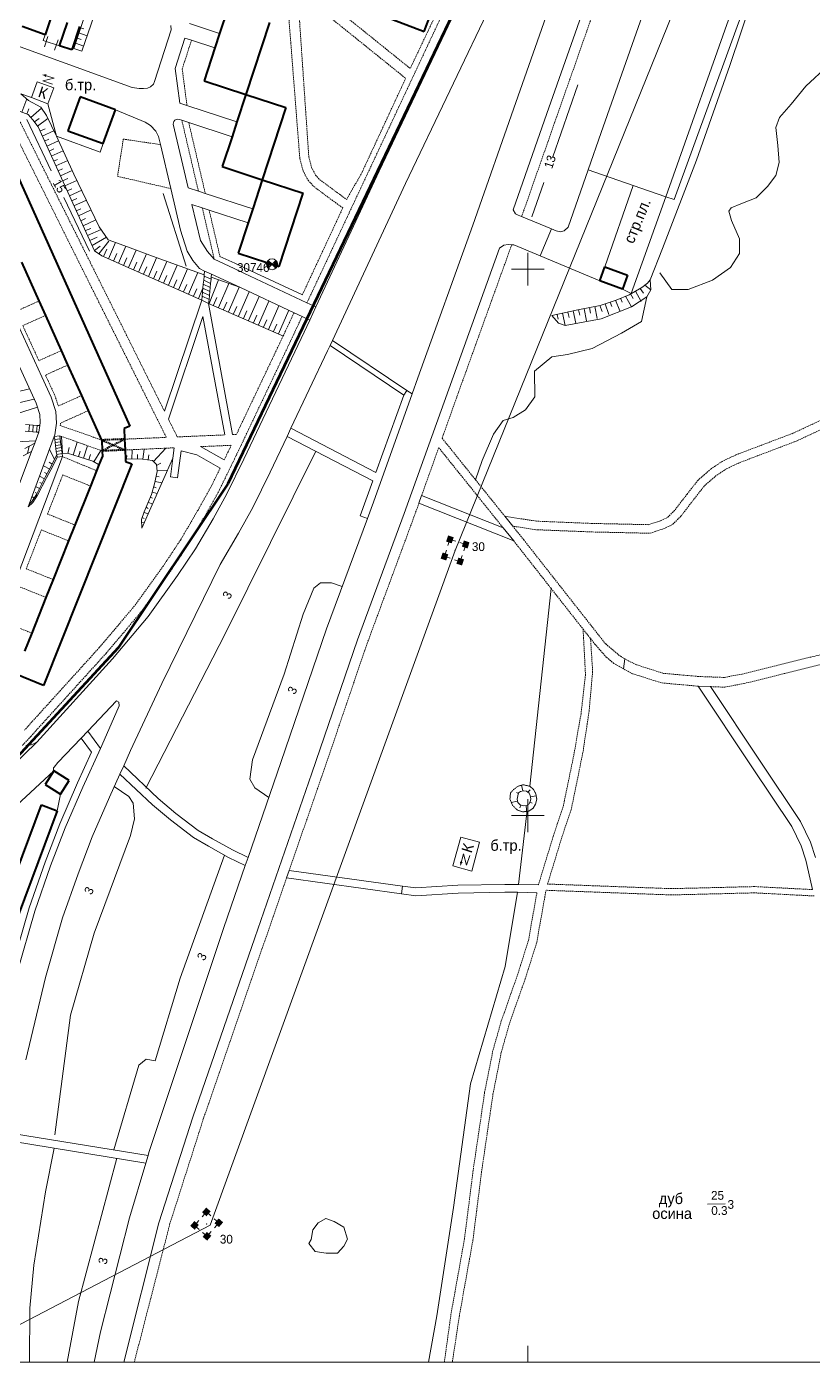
# Model space of a CAD drawing. Extents: x 1000 to 4000, y -5000 to -1000.
# Drawn here: x 2616.6 to 2904.4, y -4000 to -3511.3 of the extents above; entities that cross this region are included whole.
import ezdxf
from ezdxf.enums import TextEntityAlignment as Align

# ---------------------------------------------------------------- set-up
doc = ezdxf.new("R2010")
doc.units = 0
doc.header["$MEASUREMENT"] = 0
doc.linetypes.add('DASHED', pattern=[0.75, 0.5, -0.25])
doc.linetypes.add('HIDDEN', pattern=[0.375, 0.25, -0.125])
for name, color, linetype in [('1', 7, 'CONTINUOUS'), ('11', 7, 'CONTINUOUS'), ('14', 7, 'CONTINUOUS'), ('16', 7, 'CONTINUOUS'), ('17', 7, 'CONTINUOUS'), ('18', 7, 'CONTINUOUS'), ('19', 7, 'CONTINUOUS'), ('2', 7, 'CONTINUOUS'), ('24', 7, 'CONTINUOUS'), ('25', 7, 'CONTINUOUS'), ('37', 7, 'CONTINUOUS'), ('40', 7, 'CONTINUOUS'), ('42', 7, 'CONTINUOUS'), ('6', 7, 'CONTINUOUS'), ('границы команд_1', 10, 'CONTINUOUS')]:
    doc.layers.add(name, color=color, linetype=linetype)
doc.styles.get("Standard").update_dxf_attribs({"font": 'txt', "height": 0.2})

msp = doc.modelspace()

# ---------------------------------------------------------------- linework, layer by layer
at = {"layer": '1', "color": 253, "linetype": 'Continuous', "lineweight": 0}
for p, q in [((2800, -3606.06), (2800, -3594.02)), ((2805.96, -3600), (2794.04, -3600)), ((2800, -3806.06), (2800, -3794.02)), ((2805.96, -3800), (2794.04, -3800)), ((2800, -4000), (2800, -3994.02)), ((2000, -4000), (3000, -4000))]:
    msp.add_line(p, q, dxfattribs=at)
at = {"layer": '11', "color": 253, "linetype": 'Continuous', "lineweight": 0}
for p, q in [((2886.14, -3485.13), (2853.47, -3574.59)), ((2846.14, -3495.15), (2826.84, -3550.05)), ((2622.56, -3516.43), (2623.3, -3514.27)), ((2623.69, -3516.79), (2622.56, -3516.43)), ((2624.35, -3514.9), (2623.04, -3518.68)), ((2628.11, -3516.1), (2626.79, -3519.88)), ((2628.61, -3518.36), (2627.45, -3517.99)), ((2826.84, -3550.05), (2822.05, -3563.7)), ((2822.05, -3563.7), (2814.68, -3584.72)), ((2838.52, -3569.41), (2822.05, -3563.7)), ((2850.42, -3573.53), (2838.52, -3569.41)), ((2853.47, -3574.59), (2850.42, -3573.53)), ((2804.5, -3595.22), (2808.58, -3585.33)), ((2808.58, -3585.33), (2810.37, -3586.07)), ((2810.37, -3586.07), (2811.91, -3586.37)), ((2811.91, -3586.37), (2813.26, -3586.01)), ((2813.26, -3586.01), (2814.68, -3584.72)), ((2586.65, -3820.5), (2626.55, -3783.57)), ((2628.93, -3792.1), (2627.72, -3798.18))]:
    msp.add_line(p, q, dxfattribs=at)
at = {"layer": '14', "color": 253, "linetype": 'Continuous', "lineweight": 0}
msp.add_line((2838.52, -3569.41), (2828.19, -3599.19), dxfattribs=at)
at = {"layer": '16', "color": 253, "linetype": 'Continuous', "lineweight": 0}
for p, q in [((2620.43, -3531.48), (2618.29, -3537.28)), ((2626.49, -3533.72), (2620.43, -3531.48)), ((2618.29, -3537.28), (2624.35, -3539.51)), ((2624.35, -3539.51), (2626.49, -3533.72)), ((2775.41, -3807.86), (2772.53, -3818.41)), ((2782.29, -3809.73), (2775.41, -3807.86)), ((2779.42, -3820.28), (2782.29, -3809.73)), ((2772.53, -3818.41), (2779.42, -3820.28))]:
    msp.add_line(p, q, dxfattribs=at)
for points in [[(2625.96, -3532.42), (2622.47, -3531.12), (2626.61, -3530.15), (2622.52, -3528.89)], [(2778.7, -3814.55), (2777.52, -3818.08), (2776.41, -3813.98), (2775.29, -3818.11)]]:
    msp.add_lwpolyline(points, dxfattribs=at)
for points in [[(2622.52, -3528.89), (2623.53, -3529.76), (2623.88, -3528.73)], [(2775.29, -3818.11), (2776.13, -3817.07), (2775.09, -3816.76)]]:
    msp.add_solid(points, dxfattribs=at)
at = {"layer": '18', "color": 253, "linetype": 'Continuous', "lineweight": 0}
for p, q in [((2877.21, -3446.58), (2773.33, -3702.98)), ((2770.72, -3701.2), (2771.45, -3698.92)), ((2773.55, -3699.6), (2771.45, -3698.92)), ((2773.33, -3702.98), (2683.68, -3949.82)), ((2769.44, -3705.18), (2770.17, -3702.9)), ((2777.22, -3700.78), (2775.13, -3700.11)), ((2776.49, -3703.05), (2777.22, -3700.78)), ((2771.54, -3705.85), (2769.44, -3705.18)), ((2775.21, -3707.03), (2773.11, -3706.36)), ((2775.21, -3707.03), (2775.94, -3704.76)), ((2677.98, -3949.92), (2679.56, -3948.12)), ((2680.74, -3946.77), (2682.31, -3944.97)), ((2683.97, -3946.42), (2682.31, -3944.97)), ((2686.88, -3948.96), (2685.21, -3947.51)), ((2683.68, -3949.82), (2587.57, -4000)), ((2679.65, -3951.37), (2677.98, -3949.92)), ((2682.55, -3953.91), (2680.89, -3952.46)), ((2682.55, -3953.91), (2684.13, -3952.11)), ((2685.31, -3950.76), (2686.88, -3948.96))]:
    msp.add_line(p, q, dxfattribs=at)
for p in [(2773.33, -3702.98), (2682.43, -3949.44)]:
    msp.add_point(p, dxfattribs=at)
for points in [[(2770.06, -3699.71), (2770.78, -3697.47), (2772.12, -3700.37), (2772.84, -3698.14)], [(2768.04, -3705.96), (2768.77, -3703.73), (2770.11, -3706.62), (2770.83, -3704.39)], [(2775.83, -3701.56), (2776.56, -3699.33), (2777.9, -3702.23), (2778.62, -3700)], [(2773.82, -3707.82), (2774.54, -3705.58), (2775.88, -3708.48), (2776.6, -3706.25)], [(2680.72, -3945.14), (2682.26, -3943.38), (2682.35, -3946.57), (2683.9, -3944.8)], [(2676.4, -3950.09), (2677.94, -3948.32), (2678.03, -3951.51), (2679.57, -3949.75)], [(2685.29, -3949.13), (2686.83, -3947.37), (2686.92, -3950.56), (2688.46, -3948.79)], [(2680.96, -3954.08), (2682.51, -3952.31), (2682.6, -3955.5), (2684.14, -3953.74)]]:
    msp.add_solid(points, dxfattribs=at)
at = {"layer": '2', "color": 253, "linetype": 'Continuous', "lineweight": 0}
msp.add_circle((2706.35, -3598.26), 2, dxfattribs=at)
msp.add_3dface([(2704.94, -3596.84), (2706.35, -3598.26), (2704.94, -3596.84)], dxfattribs=at)
at = {"layer": '24', "color": 253, "linetype": 'DASHED', "lineweight": 0}
for p, q in [((2784.66, -3472.69), (2719.12, -3612.38)), ((2829.83, -3489.32), (2810.51, -3544.32)), ((2711.86, -3499.86), (2716.51, -3559.54)), ((2721.41, -3502.98), (2755.25, -3530.23)), ((2716.17, -3505.63), (2719.8, -3558.99)), ((2730.64, -3505.47), (2756.92, -3526.63)), ((2765.9, -3507.73), (2756.92, -3526.63)), ((2676.86, -3516.27), (2673.48, -3526.84)), ((2673.48, -3526.84), (2675.22, -3540.22)), ((2755.25, -3530.23), (2739.28, -3564.61)), ((2605.06, -3536.12), (2667.66, -3661.6)), ((2611.84, -3541.51), (2666.94, -3651.95)), ((2673.34, -3545.57), (2679.4, -3571.51)), ((2675.85, -3546.4), (2681.91, -3572.34)), ((2810.51, -3544.32), (2797.7, -3580.82)), ((2651.91, -3552.47), (2649.82, -3566.07)), ((2651.91, -3552.47), (2665.54, -3554.49)), ((2716.51, -3559.54), (2717.7, -3564.07)), ((2719.8, -3558.99), (2720.82, -3562.85)), ((2649.82, -3566.07), (2669.3, -3570.58)), ((2717.7, -3564.07), (2719.53, -3567.53)), ((2720.82, -3562.85), (2722.28, -3565.6)), ((2722.28, -3565.6), (2723.83, -3567.32)), ((2739.28, -3564.61), (2733.67, -3574.59)), ((2719.53, -3567.53), (2721.59, -3569.8)), ((2721.59, -3569.8), (2732.23, -3577.67)), ((2723.83, -3567.32), (2733.67, -3574.59)), ((2680.82, -3577.61), (2685.21, -3596.4)), ((2683.34, -3578.44), (2687.3, -3595.39)), ((2732.23, -3577.67), (2717.44, -3609.44)), ((2794.07, -3591.11), (2774.56, -3645.18)), ((2621.15, -3611.67), (2612.72, -3615.46)), ((2714.39, -3615.99), (2711.26, -3622.71)), ((2623.52, -3616.95), (2615.13, -3620.72)), ((2615.13, -3620.72), (2621.02, -3633.54)), ((2717.33, -3617.37), (2714.2, -3624.09)), ((2714.2, -3624.09), (2693.22, -3668.27)), ((2710.43, -3624.47), (2693.31, -3660.51)), ((2711.26, -3622.71), (2710.43, -3624.47)), ((2629.3, -3629.82), (2621.02, -3633.54)), ((2631.66, -3635.09), (2623.43, -3638.79)), ((2623.43, -3638.79), (2626.91, -3646.36)), ((2774.56, -3645.18), (2768.59, -3661.9)), ((2626.91, -3646.36), (2628.14, -3650.11)), ((2636.68, -3646.27), (2628.14, -3650.11)), ((2639.16, -3651.79), (2628.94, -3656.38)), ((2668.42, -3654.92), (2671.67, -3661.43)), ((2909.17, -3654.41), (2896.99, -3660.08)), ((2628.94, -3656.38), (2628.82, -3657.25)), ((2644.01, -3662.58), (2628.82, -3657.25)), ((2910.71, -3657.14), (2898.2, -3662.96)), ((2644.23, -3666.57), (2628.68, -3661.01)), ((2652.41, -3662.25), (2667.66, -3661.6)), ((2671.67, -3661.43), (2689.08, -3660.69)), ((2680.17, -3664.99), (2691.42, -3664.49)), ((2691.42, -3664.49), (2690.29, -3666.86)), ((2691.83, -3660.57), (2693.31, -3660.51)), ((2768.59, -3661.9), (2780.82, -3677.12)), ((2896.99, -3660.08), (2876.11, -3668)), ((2898.2, -3662.96), (2877.33, -3670.88)), ((2642.26, -3673.84), (2629.66, -3668.63)), ((2652.58, -3666.22), (2670.55, -3665.41)), ((2693.22, -3668.27), (2687.07, -3680.84)), ((2690.29, -3666.86), (2688.83, -3669.85)), ((2767.35, -3665.35), (2761.09, -3682.87)), ((2767.35, -3665.35), (2790.91, -3694.67)), ((2876.11, -3668), (2871.09, -3670.39)), ((2687.38, -3672.82), (2684.19, -3679.34)), ((2867.02, -3673.08), (2862.25, -3677.24)), ((2871.09, -3670.39), (2867.02, -3673.08)), ((2872.63, -3673.11), (2868.92, -3675.57)), ((2877.33, -3670.88), (2872.63, -3673.11)), ((2629.77, -3675.33), (2624.19, -3689.64)), ((2640.03, -3679.43), (2629.77, -3675.33)), ((2684.19, -3679.34), (2679.26, -3688.2)), ((2780.82, -3677.12), (2791.55, -3690.47)), ((2862.25, -3677.24), (2858.26, -3682.34)), ((2864.52, -3679.4), (2860.72, -3684.25)), ((2868.92, -3675.57), (2864.52, -3679.4)), ((2687.07, -3680.84), (2682.08, -3689.81)), ((2858.26, -3682.34), (2853.66, -3688.32)), ((2860.72, -3684.25), (2856.01, -3690.39)), ((2679.26, -3688.2), (2672.91, -3699.05)), ((2760.07, -3685.72), (2758.29, -3690.72)), ((2853.66, -3688.32), (2851.06, -3690.91)), ((2634.33, -3693.69), (2624.19, -3689.64)), ((2682.08, -3689.81), (2675.67, -3700.76)), ((2758.29, -3690.72), (2741.19, -3736.91)), ((2803.13, -3692.26), (2791.55, -3690.47)), ((2794.45, -3694.08), (2798.49, -3699.11)), ((2802.83, -3695.38), (2794.45, -3694.08)), ((2823.51, -3693.08), (2803.13, -3692.26)), ((2844.09, -3693.54), (2823.51, -3693.08)), ((2848.34, -3692.19), (2844.09, -3693.54)), ((2851.06, -3690.91), (2848.34, -3692.19)), ((2852.88, -3693.51), (2849.48, -3695.1)), ((2856.01, -3690.39), (2852.88, -3693.51)), ((2621.92, -3695.46), (2616.39, -3709.67)), ((2632.01, -3699.49), (2621.92, -3695.46)), ((2672.91, -3699.05), (2666.59, -3708.58)), ((2798.49, -3699.11), (2828.4, -3737.15)), ((2823.41, -3696.2), (2802.83, -3695.38)), ((2844.54, -3696.67), (2823.41, -3696.2)), ((2849.48, -3695.1), (2844.54, -3696.67)), ((2675.67, -3700.76), (2669.27, -3710.43)), ((2794.79, -3699.45), (2808.49, -3716.89)), ((2666.59, -3708.58), (2656.03, -3723.23)), ((2626.36, -3713.65), (2616.39, -3709.67)), ((2669.27, -3710.43), (2658.59, -3725.23)), ((2623.74, -3720.19), (2613.83, -3716.23)), ((2808.49, -3716.89), (2820.18, -3731.75)), ((2656.03, -3723.23), (2643.14, -3738.5)), ((2658.59, -3725.23), (2645.59, -3740.64)), ((2618.53, -3733.25), (2608.72, -3729.33)), ((2820.18, -3731.75), (2822.9, -3735.21)), ((2820.18, -3731.75), (2821.06, -3748.38)), ((2741.19, -3736.91), (2724.55, -3785.64)), ((2822.9, -3735.21), (2824.48, -3737.21)), ((2822.9, -3735.21), (2823.68, -3747.2)), ((2824.48, -3737.21), (2828.65, -3741.97)), ((2833.43, -3741.36), (2828.4, -3737.15)), ((2643.14, -3738.5), (2615.73, -3768.72)), ((2645.59, -3740.64), (2618.07, -3770.98)), ((2831.43, -3744.29), (2828.65, -3741.97)), ((2835.43, -3742.68), (2833.43, -3741.36)), ((2839.67, -3744.78), (2835.43, -3742.68)), ((2914.57, -3739.26), (2878.3, -3748.2)), ((2915.3, -3742.72), (2879.05, -3751.66)), ((2823.68, -3747.2), (2822.39, -3761.77)), ((2834.99, -3746.25), (2831.43, -3744.29)), ((2838.27, -3748.05), (2834.99, -3746.25)), ((2849.6, -3747.94), (2839.67, -3744.78)), ((2862.39, -3749.08), (2849.6, -3747.94)), ((2821.06, -3748.38), (2819.43, -3762.71)), ((2848.9, -3751.43), (2838.27, -3748.05)), ((2862.34, -3752.63), (2848.9, -3751.43)), ((2871.8, -3749.43), (2862.39, -3749.08)), ((2872.06, -3752.99), (2866.87, -3752.79)), ((2878.3, -3748.2), (2871.8, -3749.43)), ((2879.05, -3751.66), (2872.06, -3752.99)), ((2822.39, -3761.77), (2820.11, -3776.93)), ((2819.43, -3762.71), (2816.7, -3778.23)), ((2618.07, -3770.98), (2614.95, -3774.33)), ((2820.11, -3776.93), (2815.84, -3797.74)), ((2816.7, -3778.23), (2812.91, -3796.65)), ((2724.55, -3785.64), (2712.63, -3820.05)), ((2812.91, -3796.65), (2809.63, -3806.37)), ((2815.84, -3797.74), (2812.6, -3807.32)), ((2809.63, -3806.37), (2803.81, -3825.37)), ((2812.6, -3807.32), (2807.18, -3825.02)), ((2711.68, -3822.78), (2703.65, -3845.95)), ((2852.54, -3826.71), (2807.18, -3825.02)), ((2882.9, -3825.95), (2852.54, -3826.71)), ((2904.15, -3827.05), (2882.9, -3825.95)), ((2803.28, -3828.19), (2800.17, -3845.71)), ((2806.61, -3827.3), (2803.21, -3846.46)), ((2852.52, -3829.01), (2806.61, -3827.3)), ((2882.87, -3828.25), (2852.52, -3829.01)), ((2904.71, -3829.38), (2882.87, -3828.25)), ((2800.17, -3845.71), (2796.02, -3858.76)), ((2703.65, -3845.95), (2681.43, -3910.27)), ((2803.21, -3846.46), (2798.98, -3859.75)), ((2796.02, -3858.76), (2790.26, -3875.1)), ((2798.98, -3859.75), (2793.24, -3876.05)), ((2790.26, -3875.1), (2787.18, -3885.98)), ((2793.24, -3876.05), (2790.21, -3886.71)), ((2787.18, -3885.98), (2784.13, -3901.34)), ((2790.21, -3886.71), (2787.21, -3901.87)), ((2784.13, -3901.34), (2779.94, -3929.83)), ((2787.21, -3901.87), (2783.03, -3930.26)), ((2681.43, -3910.27), (2668.98, -3949.24)), ((2779.94, -3929.83), (2776.77, -3954.84)), ((2783.03, -3930.26), (2779.86, -3955.32)), ((2668.98, -3949.24), (2655.94, -4000)), ((2776.77, -3954.84), (2771.84, -3982.39)), ((2779.86, -3955.32), (2774.91, -3982.94)), ((2771.84, -3982.39), (2769.4, -4000)), ((2774.91, -3982.94), (2772.32, -4000))]:
    msp.add_line(p, q, dxfattribs=at)
at = {"layer": '24', "color": 253, "linetype": 'Continuous', "lineweight": 0}
for p, q in [((2814.96, -3484), (2795.61, -3539.09)), ((2882.31, -3483.73), (2850.42, -3573.53)), ((2781.9, -3487.87), (2745.5, -3564.16)), ((2826.26, -3488.04), (2806.93, -3543.06)), ((2791.63, -3492.4), (2755.21, -3568.74)), ((2594.02, -3511.36), (2655.1, -3533.56)), ((2669.43, -3512.46), (2663.39, -3531.37)), ((2669.27, -3510.92), (2669.43, -3512.46)), ((2687.16, -3513.78), (2676.18, -3510.18)), ((2623.69, -3516.79), (2627.45, -3517.99)), ((2674.48, -3515.49), (2670.93, -3526.61)), ((2676.86, -3516.27), (2674.48, -3515.49)), ((2685.43, -3519.08), (2676.86, -3516.27)), ((2670.93, -3526.61), (2672.59, -3539.36)), ((2661.84, -3533.38), (2662.95, -3532.33)), ((2662.95, -3532.33), (2663.39, -3531.37)), ((2614.38, -3535.89), (2618.29, -3537.28)), ((2655.1, -3533.56), (2657.68, -3533.96)), ((2657.68, -3533.96), (2659.25, -3534.01)), ((2659.25, -3534.01), (2660.74, -3533.85)), ((2660.74, -3533.85), (2661.84, -3533.38)), ((2624.35, -3539.51), (2627.42, -3551.39)), ((2649.06, -3541.73), (2659.97, -3546.27)), ((2675.22, -3540.22), (2672.59, -3539.36)), ((2693.47, -3546.2), (2675.22, -3540.22)), ((2795.61, -3539.09), (2779.87, -3583.92)), ((2659.97, -3546.27), (2661.92, -3547.49)), ((2661.92, -3547.49), (2663.88, -3549.51)), ((2670.18, -3547.06), (2670.35, -3546.05)), ((2670.18, -3547.06), (2675.6, -3570.27)), ((2670.35, -3546.05), (2670.81, -3545.5)), ((2670.81, -3545.5), (2671.57, -3545.15)), ((2671.57, -3545.15), (2672.49, -3545.3)), ((2673.34, -3545.57), (2672.49, -3545.3)), ((2675.85, -3546.4), (2673.34, -3545.57)), ((2691.7, -3551.6), (2675.85, -3546.4)), ((2806.93, -3543.06), (2794.56, -3578.33)), ((2627.42, -3551.39), (2643.41, -3557.2)), ((2663.88, -3549.51), (2664.84, -3551.49)), ((2664.84, -3551.49), (2665.54, -3554.49)), ((2643.41, -3557.2), (2644.53, -3554.12)), ((2665.54, -3554.49), (2669.3, -3570.58)), ((2745.5, -3564.16), (2722.34, -3613.89)), ((2669.3, -3570.58), (2672.85, -3585.8)), ((2679.4, -3571.51), (2675.6, -3570.27)), ((2681.91, -3572.34), (2679.4, -3571.51)), ((2755.21, -3568.74), (2728.49, -3626.14)), ((2677.03, -3576.37), (2680.12, -3589.62)), ((2680.82, -3577.61), (2677.03, -3576.37)), ((2699.28, -3578.03), (2681.91, -3572.34)), ((2850.42, -3573.53), (2837.83, -3608.99)), ((2683.34, -3578.44), (2680.82, -3577.61)), ((2697.61, -3583.12), (2683.34, -3578.44)), ((2794.56, -3578.33), (2795.4, -3579.77)), ((2795.4, -3579.77), (2796.46, -3580.3)), ((2796.46, -3580.3), (2797.7, -3580.82)), ((2797.7, -3580.82), (2808.58, -3585.33)), ((2672.85, -3585.8), (2675.28, -3593.48)), ((2779.87, -3583.92), (2759.7, -3639.84)), ((2680.12, -3589.62), (2682.74, -3593.61)), ((2789.57, -3592.42), (2791.18, -3591.32)), ((2791.18, -3591.32), (2792.71, -3591)), ((2792.71, -3591), (2794.07, -3591.11)), ((2794.07, -3591.11), (2794.78, -3591.17)), ((2794.78, -3591.17), (2804.5, -3595.22)), ((2675.28, -3593.48), (2677.42, -3596.84)), ((2682.74, -3593.61), (2685.21, -3596.4)), ((2685.21, -3596.4), (2692.45, -3599.81)), ((2687.3, -3595.39), (2692.71, -3597.91)), ((2789.57, -3592.42), (2770.99, -3643.9)), ((2804.5, -3595.22), (2826.3, -3604.3)), ((2677.42, -3596.84), (2679.86, -3599.77)), ((2679.86, -3599.77), (2681.69, -3600.75)), ((2692.45, -3599.81), (2696.25, -3601.6)), ((2692.71, -3597.91), (2700.44, -3601.51)), ((2684.22, -3601.89), (2694.78, -3606.82)), ((2696.25, -3601.6), (2719.12, -3612.38)), ((2700.44, -3601.51), (2717.44, -3609.44)), ((2601.99, -3609.9), (2619.98, -3649.08)), ((2694.78, -3606.82), (2714.39, -3615.99)), ((2834.56, -3607.36), (2837.83, -3608.99)), ((2666.94, -3651.95), (2680.61, -3611.44)), ((2691.83, -3660.57), (2683.14, -3612.58)), ((2714.39, -3615.99), (2717.33, -3617.37)), ((2719.12, -3612.38), (2722.34, -3613.89)), ((2722.34, -3613.89), (2720.12, -3618.67)), ((2611.35, -3616.07), (2622.06, -3639.4)), ((2668.42, -3654.92), (2681.03, -3617.34)), ((2689.08, -3660.69), (2681.03, -3617.34)), ((2720.12, -3618.67), (2716.99, -3625.4)), ((2717.33, -3617.37), (2720.12, -3618.67)), ((2716.99, -3625.4), (2695.99, -3669.6)), ((2726.7, -3629.97), (2713.26, -3658.26)), ((2727.61, -3628.03), (2726.7, -3629.97)), ((2728.49, -3626.14), (2727.61, -3628.03)), ((2727.61, -3628.03), (2754.64, -3646.18)), ((2728.49, -3626.14), (2755.71, -3644.42)), ((2622.06, -3639.4), (2625.51, -3646.91)), ((2759.7, -3639.84), (2757.61, -3645.69)), ((2754.64, -3646.18), (2755.71, -3644.42)), ((2770.99, -3643.9), (2754.73, -3689.42)), ((2755.71, -3644.42), (2757.61, -3645.69)), ((2619.98, -3649.08), (2621.33, -3653.2)), ((2625.51, -3646.91), (2627.22, -3652.12)), ((2757.61, -3645.69), (2743.45, -3685.32)), ((2754.64, -3646.18), (2744.34, -3674.39)), ((2621.33, -3653.2), (2621.47, -3656.12)), ((2627.22, -3652.12), (2627.42, -3656.38)), ((2621.02, -3659.72), (2619.53, -3663.72)), ((2621.47, -3656.12), (2621.34, -3657.3)), ((2627.42, -3656.38), (2626.84, -3660.7)), ((2713.26, -3658.26), (2711.85, -3661.23)), ((2713.26, -3658.26), (2744.34, -3674.39)), ((2626.62, -3661.28), (2617.44, -3685.99)), ((2626.84, -3660.7), (2626.62, -3661.28)), ((2711.85, -3661.23), (2705.66, -3674.27)), ((2711.85, -3661.23), (2743.2, -3677.5)), ((2629.66, -3668.63), (2594.97, -3760.19)), ((2618.36, -3666.75), (2610.88, -3686.63)), ((2626.27, -3671.87), (2627.68, -3668.89)), ((2670.08, -3669.17), (2669.21, -3676.08)), ((2670.55, -3665.41), (2670.08, -3669.17)), ((2673.05, -3666.46), (2671.8, -3676.41)), ((2673.05, -3666.46), (2678.86, -3668.03)), ((2678.86, -3668.03), (2687.38, -3672.82)), ((2680.17, -3664.99), (2688.83, -3669.85)), ((2695.99, -3669.6), (2689.79, -3682.27)), ((2623.82, -3676.39), (2626.27, -3671.87)), ((2705.66, -3674.27), (2699.32, -3687.24)), ((2620.56, -3682.77), (2623.82, -3676.39)), ((2669.21, -3676.08), (2671.8, -3676.41)), ((2743.2, -3677.5), (2738.54, -3690.26)), ((2618.85, -3685.37), (2620.56, -3682.77)), ((2689.79, -3682.27), (2684.75, -3691.34)), ((2760.07, -3685.72), (2761.09, -3682.87)), ((2761.09, -3682.87), (2790.91, -3694.67)), ((2617.06, -3687.03), (2618.85, -3685.37)), ((2617.44, -3685.99), (2617.06, -3687.03)), ((2699.32, -3687.24), (2694.08, -3696.66)), ((2743.45, -3685.32), (2741.25, -3691.26)), ((2760.07, -3685.72), (2794.79, -3699.45)), ((2684.75, -3691.34), (2678.28, -3702.39)), ((2741.25, -3691.26), (2726.31, -3731.61)), ((2754.73, -3689.42), (2737.62, -3735.64)), ((2741.25, -3691.26), (2738.54, -3690.26)), ((2791.55, -3690.47), (2794.45, -3694.08)), ((2694.08, -3696.66), (2687.4, -3708.07)), ((2790.91, -3694.67), (2794.79, -3699.45)), ((2678.28, -3702.39), (2671.8, -3712.18)), ((2666.03, -3751.59), (2687.4, -3708.07)), ((2671.8, -3712.18), (2661.01, -3727.12)), ((2661.01, -3727.12), (2647.91, -3742.66)), ((2726.31, -3731.61), (2709.62, -3780.5)), ((2737.62, -3735.64), (2720.97, -3784.41)), ((2647.91, -3742.66), (2620.28, -3773.12)), ((2835.43, -3742.68), (2834.99, -3746.25)), ((2666.03, -3751.59), (2654.61, -3776.17)), ((2862.34, -3752.63), (2866.87, -3752.79)), ((2862.34, -3752.63), (2881.9, -3782.09)), ((2866.87, -3752.79), (2884.96, -3780.05)), ((2649.43, -3758.01), (2638.88, -3769.13)), ((2650.43, -3759.82), (2644.89, -3772.35)), ((2649.43, -3758.01), (2650.31, -3758.49)), ((2650.31, -3758.49), (2650.43, -3759.82)), ((2636.46, -3771.68), (2628.01, -3780.59)), ((2638.88, -3769.13), (2636.46, -3771.68)), ((2636.46, -3771.68), (2640.27, -3776.82)), ((2638.88, -3769.13), (2643.51, -3775.38)), ((2644.89, -3772.35), (2643.51, -3775.38)), ((2620.28, -3773.12), (2605.66, -3787.3)), ((2616.22, -3774.28), (2618.23, -3774.05)), ((2618.23, -3774.05), (2619.66, -3773.51)), ((2619.66, -3773.51), (2620.28, -3773.12)), ((2640.27, -3776.82), (2635.19, -3788)), ((2643.51, -3775.38), (2637.1, -3789.52)), ((2654.61, -3776.17), (2652.05, -3781.81)), ((2628.01, -3780.59), (2626.58, -3782.29)), ((2652.05, -3781.81), (2650.69, -3784.81)), ((2652.05, -3781.81), (2664.65, -3793.72)), ((2709.62, -3780.5), (2697.57, -3815.28)), ((2881.9, -3782.09), (2896.53, -3803.99)), ((2884.96, -3780.05), (2899.73, -3802.15)), ((2626.41, -3782.55), (2626.34, -3782.92)), ((2626.34, -3782.92), (2626.4, -3783.25)), ((2626.4, -3783.25), (2626.55, -3783.57)), ((2626.58, -3782.29), (2626.41, -3782.55)), ((2650.69, -3784.81), (2646.88, -3793.2)), ((2650.69, -3784.81), (2662.58, -3796.05)), ((2720.97, -3784.41), (2700.06, -3844.73)), ((2635.19, -3788), (2628.71, -3802.95)), ((2637.1, -3789.52), (2630.64, -3804.4)), ((2646.88, -3793.2), (2640.57, -3807.76)), ((2662.58, -3796.05), (2669.21, -3801.58)), ((2664.65, -3793.72), (2671.15, -3799.15)), ((2669.21, -3801.58), (2677.61, -3807.96)), ((2671.15, -3799.15), (2679.34, -3805.38)), ((2628.71, -3802.95), (2623.35, -3816.97)), ((2630.64, -3804.4), (2625.31, -3818.34)), ((2679.34, -3805.38), (2684.6, -3808.49)), ((2896.53, -3803.99), (2899.97, -3811.04)), ((2899.73, -3802.15), (2903.4, -3809.66)), ((2640.57, -3807.76), (2635.39, -3821.3)), ((2677.61, -3807.96), (2683.06, -3811.19)), ((2683.06, -3811.19), (2690.47, -3815.25)), ((2684.6, -3808.49), (2691.91, -3812.49)), ((2899.97, -3811.04), (2901.65, -3816.24)), ((2903.4, -3809.66), (2905.2, -3815.27)), ((2690.47, -3815.25), (2696.54, -3818.24)), ((2691.91, -3812.49), (2697.57, -3815.28)), ((2697.57, -3815.28), (2696.54, -3818.24)), ((2901.65, -3816.24), (2903.24, -3823.21)), ((2623.35, -3816.97), (2617.49, -3833.67)), ((2625.31, -3818.34), (2619.49, -3834.94)), ((2696.54, -3818.24), (2688.7, -3840.87)), ((2712.63, -3820.05), (2711.68, -3822.78)), ((2712.63, -3820.05), (2754.14, -3825.76)), ((2635.39, -3821.3), (2629.72, -3837.44)), ((2711.68, -3822.78), (2753.76, -3828.57)), ((2754.14, -3825.76), (2753.76, -3828.57)), ((2754.14, -3825.76), (2759.03, -3826.43)), ((2759.03, -3826.43), (2774.34, -3825.48)), ((2774.34, -3825.48), (2791.55, -3825.13)), ((2791.55, -3825.13), (2796.56, -3825.23)), ((2796.56, -3825.23), (2803.81, -3825.37)), ((2903.24, -3823.21), (2904.15, -3827.05)), ((2753.76, -3828.57), (2758.93, -3829.28)), ((2758.93, -3829.28), (2774.46, -3828.31)), ((2774.46, -3828.31), (2791.55, -3827.96)), ((2791.55, -3827.96), (2796.22, -3828.05)), ((2796.22, -3828.05), (2803.28, -3828.19)), ((2617.49, -3833.67), (2611, -3856.19)), ((2619.49, -3834.94), (2613.03, -3857.34)), ((2629.72, -3837.44), (2623.44, -3859.27)), ((2688.7, -3840.87), (2666.74, -3906.79)), ((2700.06, -3844.73), (2677.32, -3910.27)), ((2623.44, -3859.27), (2616.24, -3889.31)), ((2666.74, -3906.79), (2661.26, -3923.27)), ((2677.32, -3910.27), (2664.87, -3948.98)), ((2612.11, -3916.38), (2660.96, -3924.29)), ((2611.7, -3919.24), (2660.13, -3927.09)), ((2661.26, -3923.27), (2660.96, -3924.29)), ((2660.13, -3927.09), (2654.21, -3947.15)), ((2660.96, -3924.29), (2660.13, -3927.09)), ((2654.21, -3947.15), (2643.6, -3988.86)), ((2664.87, -3948.98), (2652.08, -4000)), ((2643.6, -3988.86), (2641.3, -4000))]:
    msp.add_line(p, q, dxfattribs=at)
at = {"layer": '25', "color": 253, "linetype": 'Continuous', "lineweight": 0}
for p, q in [((2681.55, -3602.11), (2681.69, -3600.75)), ((2681.69, -3600.75), (2684.22, -3601.89)), ((2681.05, -3607.04), (2681.2, -3605.57)), ((2681.2, -3605.57), (2681.35, -3604.1)), ((2681.2, -3605.57), (2683.73, -3606.71)), ((2681.35, -3604.1), (2681.5, -3602.63)), ((2681.35, -3604.1), (2683.88, -3605.24)), ((2681.5, -3602.63), (2681.55, -3602.11)), ((2681.5, -3602.63), (2684.03, -3603.77)), ((2683.88, -3605.24), (2683.73, -3606.71)), ((2684.03, -3603.77), (2683.88, -3605.24)), ((2684.11, -3603.02), (2684.03, -3603.77)), ((2684.22, -3601.89), (2684.11, -3603.02)), ((2680.61, -3611.44), (2680.76, -3609.98)), ((2680.76, -3609.98), (2680.9, -3608.51)), ((2680.76, -3609.98), (2683.29, -3611.12)), ((2680.9, -3608.51), (2681.05, -3607.04)), ((2680.9, -3608.51), (2683.44, -3609.65)), ((2681.05, -3607.04), (2683.59, -3608.18)), ((2683.29, -3611.12), (2683.14, -3612.58)), ((2683.44, -3609.65), (2683.29, -3611.12)), ((2683.59, -3608.18), (2683.44, -3609.65)), ((2683.73, -3606.71), (2683.59, -3608.18)), ((2683.14, -3612.58), (2680.61, -3611.44)), ((2617.38, -3659.45), (2615.99, -3659.35)), ((2616.17, -3656.92), (2617.56, -3657.02)), ((2617.56, -3657.02), (2617.38, -3659.45)), ((2618.78, -3659.55), (2617.38, -3659.45)), ((2617.56, -3657.02), (2618.96, -3657.12)), ((2618.96, -3657.12), (2618.78, -3659.55)), ((2620.18, -3659.66), (2618.78, -3659.55)), ((2618.96, -3657.12), (2620.36, -3657.23)), ((2620.36, -3657.23), (2620.18, -3659.66)), ((2621.02, -3659.72), (2620.18, -3659.66)), ((2620.36, -3657.23), (2621.34, -3657.3)), ((2621.34, -3657.3), (2621.02, -3659.72)), ((2615.84, -3665.68), (2617.44, -3664.83)), ((2617.44, -3664.83), (2616.89, -3667.53)), ((2617.44, -3664.83), (2619.53, -3663.72)), ((2619.53, -3663.72), (2618.36, -3666.75)), ((2628.68, -3661.01), (2626.62, -3661.28)), ((2626.62, -3661.28), (2626.82, -3662.35)), ((2626.82, -3662.35), (2628.82, -3662.09)), ((2626.82, -3662.35), (2626.97, -3663.44)), ((2626.97, -3663.44), (2628.96, -3663.18)), ((2626.97, -3663.44), (2627.11, -3664.53)), ((2627.11, -3664.53), (2629.1, -3664.27)), ((2627.11, -3664.53), (2627.25, -3665.62)), ((2628.82, -3662.09), (2628.68, -3661.01)), ((2628.96, -3663.18), (2628.82, -3662.09)), ((2629.1, -3664.27), (2628.96, -3663.18)), ((2629.24, -3665.36), (2629.1, -3664.27)), ((2616.89, -3667.53), (2615.29, -3668.38)), ((2618.36, -3666.75), (2616.89, -3667.53)), ((2627.25, -3665.62), (2629.24, -3665.36)), ((2627.25, -3665.62), (2627.39, -3666.71)), ((2627.39, -3666.71), (2629.38, -3666.45)), ((2627.39, -3666.71), (2627.53, -3667.8)), ((2627.53, -3667.8), (2629.52, -3667.54)), ((2627.53, -3667.8), (2627.68, -3668.89)), ((2627.68, -3668.89), (2629.66, -3668.63)), ((2629.38, -3666.45), (2629.24, -3665.36)), ((2629.52, -3667.54), (2629.38, -3666.45)), ((2629.66, -3668.63), (2629.52, -3667.54))]:
    msp.add_line(p, q, dxfattribs=at)
at = {"layer": '37', "color": 253, "linetype": 'Continuous', "lineweight": 0}
for p, q in [((2873.85, -3525.49), (2885.52, -3491.08)), ((2633.76, -3519.3), (2639.51, -3502.17)), ((2643.52, -3500.76), (2636.79, -3520.28)), ((2637.52, -3512.16), (2636.31, -3511.71)), ((2637.43, -3518.42), (2634.4, -3517.4)), ((2636.45, -3515.97), (2635.03, -3515.51)), ((2638.73, -3514.64), (2635.67, -3513.61)), ((2636.79, -3520.28), (2633.76, -3519.3)), ((2861.67, -3560.15), (2873.85, -3525.49)), ((2614.38, -3535.89), (2617.18, -3538.32)), ((2616.57, -3537.79), (2614.76, -3542.61)), ((2617.08, -3543.49), (2611.84, -3541.51)), ((2617.38, -3541.42), (2616.63, -3543.32)), ((2617.18, -3538.32), (2621.68, -3540.73)), ((2621.97, -3541.16), (2618.09, -3544.62)), ((2621.68, -3540.73), (2623.76, -3543.8)), ((2618.84, -3545.46), (2617.08, -3543.49)), ((2620.7, -3547.97), (2618.84, -3545.46)), ((2621.08, -3544.92), (2619.36, -3546.16)), ((2624.33, -3544.97), (2620.55, -3547.77)), ((2623.76, -3543.8), (2627.42, -3551.39)), ((2641.37, -3593.31), (2620.7, -3547.97)), ((2623.31, -3548.72), (2621.42, -3549.56)), ((2626.49, -3549.45), (2622.25, -3551.38)), ((2624.66, -3552.45), (2623.08, -3553.2)), ((2627.42, -3551.39), (2633.84, -3565.25)), ((2628.2, -3553.07), (2623.91, -3555.02)), ((2626.49, -3556.07), (2624.74, -3556.84)), ((2629.88, -3556.7), (2625.57, -3558.66)), ((2627.81, -3559.88), (2626.4, -3560.48)), ((2631.56, -3560.33), (2627.23, -3562.3)), ((2849.22, -3592.55), (2861.67, -3560.15)), ((2629.64, -3563.39), (2628.06, -3564.12)), ((2633.24, -3563.96), (2628.89, -3565.94)), ((2631.57, -3566.92), (2629.72, -3567.76)), ((2633.84, -3565.25), (2643.14, -3584.6)), ((2634.96, -3567.57), (2630.55, -3569.58)), ((2633.11, -3570.65), (2631.38, -3571.4)), ((2636.69, -3571.18), (2632.21, -3573.22)), ((2634.91, -3574.2), (2633.04, -3575.04)), ((2638.42, -3574.78), (2633.87, -3576.86)), ((2636.37, -3578), (2634.7, -3578.68)), ((2640.16, -3578.39), (2635.53, -3580.5)), ((2638.09, -3581.57), (2636.36, -3582.32)), ((2641.89, -3581.99), (2637.19, -3584.14)), ((2639.99, -3585.12), (2638.02, -3585.96)), ((2643.77, -3585.53), (2638.85, -3587.78)), ((2643.14, -3584.6), (2646.32, -3589.31)), ((2642.41, -3588.35), (2639.68, -3589.6)), ((2645.71, -3588.4), (2640.51, -3591.42)), ((2646.65, -3589.8), (2642.93, -3594.42)), ((2646.32, -3589.31), (2653.44, -3591.83)), ((2649.1, -3590.29), (2646.46, -3596.26)), ((2652.88, -3591.63), (2650.12, -3597.88)), ((2643.47, -3591.69), (2641.34, -3593.24)), ((2644, -3595.18), (2641.37, -3593.31)), ((2680.61, -3611.44), (2644, -3595.18)), ((2645.84, -3592.71), (2644.64, -3595.45)), ((2649.51, -3594.32), (2648.29, -3597.07)), ((2653.16, -3595.94), (2651.95, -3598.68)), ((2653.44, -3591.83), (2662.54, -3595.33)), ((2656.62, -3593.05), (2653.78, -3599.49)), ((2660.36, -3594.49), (2657.44, -3601.1)), ((2664.11, -3595.89), (2661.1, -3602.72)), ((2662.54, -3595.33), (2681.55, -3602.11)), ((2844.75, -3603.94), (2849.22, -3592.55)), ((2656.82, -3597.55), (2655.61, -3600.3)), ((2660.49, -3599.17), (2659.27, -3601.91)), ((2664.14, -3600.78), (2662.93, -3603.53)), ((2667.89, -3597.24), (2664.76, -3604.33)), ((2671.67, -3598.58), (2668.42, -3605.95)), ((2675.45, -3599.93), (2672.08, -3607.56)), ((2679.23, -3601.28), (2675.74, -3609.17)), ((2667.8, -3602.39), (2666.59, -3605.14)), ((2671.46, -3604.01), (2670.25, -3606.75)), ((2675.12, -3605.62), (2673.91, -3608.37)), ((2686.78, -3603.97), (2683.28, -3612.64)), ((2684.11, -3603.02), (2694.78, -3606.82)), ((2690.56, -3605.32), (2686.72, -3614.02)), ((2841.72, -3606.77), (2843.72, -3605.22)), ((2844.98, -3607.63), (2842.83, -3605.91)), ((2843.72, -3605.22), (2844.75, -3603.94)), ((2844.98, -3607.63), (2844.75, -3603.94)), ((2678.78, -3607.24), (2677.57, -3609.98)), ((2681.05, -3607.05), (2679.4, -3610.79)), ((2686.1, -3610.46), (2684.89, -3613.21)), ((2694.34, -3606.65), (2690.38, -3615.63)), ((2697.97, -3608.34), (2694.04, -3617.24)), ((2701.6, -3610.03), (2697.7, -3618.86)), ((2832.3, -3611.34), (2837.03, -3609.44)), ((2834.49, -3612.18), (2833.89, -3610.7)), ((2837.93, -3613.8), (2835.74, -3609.96)), ((2837.03, -3609.44), (2841.72, -3606.77)), ((2838.53, -3610.81), (2837.57, -3609.13)), ((2837.93, -3613.8), (2843.45, -3610.21)), ((2841.43, -3611.86), (2839.31, -3608.14)), ((2842.35, -3608.78), (2841.08, -3607.13)), ((2843.45, -3610.21), (2844.98, -3607.63)), ((2710.51, -3624.51), (2683.14, -3612.58)), ((2689.76, -3612.08), (2688.55, -3614.82)), ((2693.42, -3613.69), (2692.21, -3616.44)), ((2697.08, -3615.31), (2695.87, -3618.05)), ((2705.22, -3611.72), (2701.36, -3620.47)), ((2708.85, -3613.41), (2705.02, -3622.09)), ((2712.47, -3615.1), (2708.68, -3623.7)), ((2808.78, -3617.03), (2818.31, -3614.97)), ((2815.06, -3617.7), (2814.64, -3615.76)), ((2817.5, -3619.8), (2816.6, -3615.34)), ((2818.31, -3614.97), (2826.49, -3613.33)), ((2818.96, -3616.92), (2818.56, -3614.92)), ((2821.41, -3618.95), (2820.52, -3614.53)), ((2822.87, -3616.09), (2822.48, -3614.13)), ((2825.32, -3618.11), (2824.44, -3613.74)), ((2827.11, -3615.57), (2826.36, -3613.35)), ((2826.49, -3613.33), (2832.3, -3611.34)), ((2826.75, -3618.26), (2837.93, -3613.8)), ((2829.58, -3616.61), (2828.26, -3612.72)), ((2830.7, -3613.68), (2830.15, -3612.08)), ((2833.57, -3615.27), (2832.03, -3611.43)), ((2700.74, -3616.92), (2699.53, -3619.66)), ((2704.4, -3618.53), (2703.19, -3621.28)), ((2708.06, -3620.15), (2706.85, -3622.89)), ((2808.78, -3617.03), (2811.21, -3619.78)), ((2811.09, -3618.29), (2810.73, -3616.61)), ((2811.21, -3619.78), (2813.65, -3620.63)), ((2813.65, -3620.63), (2812.69, -3616.19)), ((2813.65, -3620.63), (2826.75, -3618.26)), ((2617.59, -3643.87), (2608.53, -3646)), ((2619.29, -3647.58), (2609.45, -3649.89)), ((2620.47, -3650.57), (2610.48, -3653.75)), ((2619.93, -3662.8), (2612.57, -3663.2)), ((2629.27, -3661.22), (2629.68, -3667.53)), ((2635.06, -3663.29), (2633.57, -3668.07)), ((2638.83, -3664.64), (2637.39, -3669.25)), ((2624.91, -3665.88), (2626.72, -3669.63)), ((2627.53, -3667.8), (2625.82, -3671.64)), ((2631.47, -3667.42), (2629.52, -3667.54)), ((2640.77, -3670.3), (2631.47, -3667.42)), ((2632.13, -3665.35), (2631.66, -3667.48)), ((2636.08, -3666.66), (2635.48, -3668.66)), ((2639.88, -3667.9), (2639.3, -3669.85)), ((2643.67, -3666.37), (2641.17, -3670.54)), ((2658.95, -3669.6), (2652.72, -3669.46)), ((2653.15, -3668.2), (2653.07, -3669.46)), ((2655.15, -3666.1), (2655.07, -3669.51)), ((2657.07, -3667.89), (2657.07, -3669.55)), ((2658.74, -3694.86), (2670.08, -3669.17)), ((2662.54, -3670.02), (2658.95, -3669.6)), ((2659.51, -3665.91), (2659.07, -3669.61)), ((2661.24, -3668.01), (2661.06, -3669.84)), ((2667.5, -3665.55), (2662.91, -3670.37)), ((2622.65, -3671.97), (2624.97, -3673.22)), ((2623.06, -3674.49), (2624.02, -3674.98)), ((2625.82, -3671.64), (2623.38, -3676.16)), ((2624.8, -3670.64), (2625.91, -3671.45)), ((2642.89, -3671.57), (2640.77, -3670.3)), ((2664.09, -3671.5), (2662.54, -3670.02)), ((2663.39, -3678.61), (2664.31, -3674.1)), ((2664.31, -3674.1), (2664.09, -3671.5)), ((2665.59, -3671), (2664.12, -3671.86)), ((2668.15, -3673.54), (2664.29, -3673.85)), ((2619.83, -3679.57), (2621.26, -3680.31)), ((2623.38, -3676.16), (2620.12, -3682.52)), ((2621.23, -3675.8), (2623.08, -3676.74)), ((2621.41, -3678.13), (2622.17, -3678.53)), ((2662.19, -3682.55), (2663.39, -3678.61)), ((2666.06, -3678.28), (2663.56, -3677.78)), ((2665.03, -3676.09), (2663.96, -3675.82)), ((2618.46, -3683.24), (2619.29, -3683.78)), ((2620.12, -3682.52), (2618.47, -3685.04)), ((2619.63, -3681.73), (2620.35, -3682.09)), ((2659.59, -3688.81), (2662.19, -3682.55)), ((2662.55, -3683.86), (2661.8, -3683.5)), ((2664.33, -3682.19), (2662.47, -3681.62)), ((2663.91, -3680.01), (2663.05, -3679.71)), ((2618.47, -3685.04), (2617.44, -3685.99)), ((2658.53, -3691.7), (2659.59, -3688.81)), ((2661.06, -3689.61), (2659.5, -3689.04)), ((2661.05, -3687.59), (2660.26, -3687.19)), ((2662.64, -3686.02), (2661.03, -3685.35)), ((2658.74, -3694.86), (2658.53, -3691.7)), ((2659.65, -3692.8), (2658.61, -3692.87)), ((2659.56, -3691.26), (2658.81, -3690.92)), ((2795.76, -3791.52), (2796.51, -3791.87)), ((2796.57, -3791.71), (2796.25, -3792.7)), ((2797.3, -3791.15), (2796.57, -3791.71)), ((2798.4, -3790.86), (2797.3, -3791.15)), ((2797.66, -3788.88), (2798.18, -3790.92)), ((2799.53, -3791.04), (2798.4, -3790.86)), ((2800.41, -3791.78), (2799.53, -3791.04)), ((2800.8, -3790.54), (2800.01, -3791.45)), ((2800.87, -3792.66), (2800.41, -3791.78)), ((2793.92, -3795.18), (2796.16, -3794.65)), ((2796.25, -3792.7), (2796, -3793.96)), ((2796, -3793.96), (2796.28, -3795.16)), ((2796.28, -3795.16), (2797.16, -3796.04)), ((2796.98, -3797.09), (2797.38, -3796.12)), ((2797.16, -3796.04), (2798.29, -3796.46)), ((2798.29, -3796.46), (2799.53, -3796.32)), ((2799.64, -3799.22), (2799.31, -3796.35)), ((2799.53, -3796.32), (2800.37, -3795.76)), ((2800.37, -3795.76), (2800.8, -3794.99)), ((2801.49, -3795.48), (2800.74, -3795.09)), ((2800.8, -3794.99), (2801.08, -3793.86)), ((2801.08, -3793.86), (2800.87, -3792.66)), ((2803.03, -3792.78), (2800.95, -3793.14))]:
    msp.add_line(p, q, dxfattribs=at)
at = {"layer": '37', "color": 253, "linetype": 'HIDDEN', "lineweight": 0}
for p, q in [((2793.61, -3791.67), (2793.41, -3794)), ((2794.76, -3790.44), (2793.61, -3791.67)), ((2796.37, -3789.22), (2794.76, -3790.44)), ((2798.29, -3788.72), (2796.37, -3789.22)), ((2800.65, -3789.24), (2798.29, -3788.72)), ((2802.08, -3790.44), (2800.65, -3789.24)), ((2802.88, -3791.98), (2802.08, -3790.44)), ((2803.23, -3793.93), (2802.88, -3791.98)), ((2793.41, -3794), (2794.37, -3796.23)), ((2794.37, -3796.23), (2796, -3797.85)), ((2801.97, -3797.22), (2802.77, -3795.76)), ((2802.77, -3795.76), (2803.23, -3793.93)), ((2796, -3797.85), (2798.03, -3798.61)), ((2798.03, -3798.61), (2799.66, -3798.43)), ((2799.66, -3798.43), (2800.27, -3798.36)), ((2800.27, -3798.36), (2801.97, -3797.22))]:
    msp.add_line(p, q, dxfattribs=at)
at = {"layer": '40', "color": 253, "linetype": 'Continuous', "lineweight": 0}
for p, q in [((2909.85, -3525.58), (2901.74, -3533.07)), ((2818.29, -3532.66), (2809.1, -3558.99)), ((2901.74, -3533.07), (2896.39, -3539.64)), ((2896.39, -3539.64), (2892.11, -3544.53)), ((2616.57, -3545.34), (2625.55, -3564.1)), ((2892.11, -3544.53), (2890.73, -3548.2)), ((2890.73, -3548.2), (2891.49, -3554.77)), ((2891.49, -3554.77), (2891.95, -3561.04)), ((2891.95, -3561.04), (2890.75, -3565.73)), ((2890.75, -3565.73), (2887.69, -3569.86)), ((2805.84, -3568.35), (2801.43, -3580.95)), ((2887.69, -3569.86), (2883.56, -3573.99)), ((2630.2, -3573.82), (2639.6, -3593.45)), ((2666.55, -3572.42), (2674.93, -3598.98)), ((2877.9, -3576.12), (2874.38, -3577.65)), ((2883.56, -3573.99), (2877.9, -3576.12)), ((2874.38, -3577.65), (2873.46, -3578.88)), ((2873.46, -3578.88), (2874.53, -3582.24)), ((2874.53, -3582.24), (2877.44, -3588.96)), ((2877.44, -3588.96), (2877.44, -3594.31)), ((2877.44, -3594.31), (2874.09, -3599.48)), ((2874.09, -3599.48), (2867.51, -3604.06)), ((2852.67, -3607.43), (2848.3, -3601.45)), ((2867.51, -3604.06), (2858.64, -3607.43)), ((2843.45, -3610.21), (2841.52, -3619.16)), ((2858.64, -3607.43), (2852.67, -3607.43)), ((2841.52, -3619.16), (2834.18, -3623.44)), ((2834.18, -3623.44), (2823.47, -3629.09)), ((2823.47, -3629.09), (2814.44, -3631.23)), ((2808.78, -3632.15), (2802.35, -3637.35)), ((2814.44, -3631.23), (2808.78, -3632.15)), ((2802.35, -3637.35), (2802.51, -3646.82)), ((2802.51, -3646.82), (2799.16, -3651.54)), ((2794.57, -3654.29), (2790.9, -3655.36)), ((2799.16, -3651.54), (2794.57, -3654.29)), ((2790.9, -3655.36), (2787.38, -3660.4)), ((2787.38, -3660.4), (2783.24, -3670.03)), ((2722.36, -3666.68), (2689.2, -3733.52)), ((2783.24, -3670.03), (2780.82, -3677.12)), ((2717.79, -3726.32), (2721.66, -3716.8)), ((2721.66, -3716.8), (2724.08, -3714.76)), ((2724.08, -3714.76), (2728.07, -3714.76)), ((2728.07, -3714.76), (2732.01, -3716.2)), ((2808.49, -3716.89), (2800.65, -3789.24)), ((2710.74, -3748.18), (2717.79, -3726.32)), ((2689.2, -3733.52), (2660.14, -3789.97)), ((2699.19, -3779.52), (2710.74, -3748.18)), ((2698.23, -3786.59), (2699.19, -3779.52)), ((2699.99, -3789.81), (2698.23, -3786.59)), ((2653.97, -3792.95), (2648.61, -3789.39)), ((2705.16, -3793.37), (2699.99, -3789.81)), ((2800.65, -3789.24), (2802.08, -3790.44)), ((2802.08, -3790.44), (2802.88, -3791.98)), ((2802.88, -3791.98), (2803.23, -3793.93)), ((2655.58, -3795.37), (2653.97, -3792.95)), ((2656.07, -3801.12), (2655.58, -3795.37)), ((2802.77, -3795.76), (2801.97, -3797.22)), ((2803.23, -3793.93), (2802.77, -3795.76)), ((2654.61, -3807.23), (2656.07, -3801.12)), ((2799.47, -3800.11), (2796.56, -3825.23)), ((2799.66, -3798.43), (2799.47, -3800.11)), ((2800.27, -3798.36), (2799.66, -3798.43)), ((2801.97, -3797.22), (2800.27, -3798.36)), ((2641.27, -3843.03), (2654.61, -3807.23)), ((2688.98, -3814.44), (2672.67, -3859.5)), ((2796.22, -3828.05), (2791.69, -3855.22)), ((2632.62, -3873.05), (2641.27, -3843.03)), ((2791.69, -3855.22), (2779, -3898.12)), ((2672.67, -3859.5), (2663.58, -3889.65)), ((2626.85, -3916.81), (2632.62, -3873.05)), ((2660.31, -3889.04), (2657.58, -3891.23)), ((2663.58, -3889.65), (2660.31, -3889.04)), ((2657.58, -3891.23), (2648.51, -3922.28)), ((2779, -3898.12), (2772.73, -3943.31)), ((2623.49, -3937.69), (2626.62, -3921.66)), ((2635.5, -3977.81), (2649.49, -3925.37)), ((2619.21, -3964.41), (2623.49, -3937.69)), ((2772.73, -3943.31), (2766.61, -3982.97)), ((2726.04, -3947.39), (2723.2, -3949.01)), ((2729.14, -3948.47), (2726.04, -3947.39)), ((2721.32, -3951.57), (2720.64, -3955.07)), ((2723.2, -3949.01), (2721.32, -3951.57)), ((2732.64, -3950.62), (2729.14, -3948.47)), ((2733.99, -3954.93), (2732.64, -3950.62)), ((2720.64, -3955.07), (2719.83, -3956.55)), ((2719.83, -3956.55), (2722.12, -3959.51)), ((2730.35, -3960.05), (2732.64, -3957.49)), ((2732.64, -3957.49), (2733.99, -3954.93)), ((2722.12, -3959.51), (2726.17, -3960.05)), ((2726.17, -3960.05), (2730.35, -3960.05)), ((2617.65, -3980.23), (2619.21, -3964.41)), ((2617.53, -4000), (2617.65, -3980.23)), ((2631.38, -4000), (2635.5, -3977.81)), ((2766.61, -3982.97), (2763.64, -4000))]:
    msp.add_line(p, q, dxfattribs=at)
at = {"layer": '42', "color": 253, "linetype": 'Continuous', "lineweight": 0}
msp.add_line((2865.68, -3942.11), (2872.17, -3942.07), dxfattribs=at)
at = {"layer": '6', "color": 253, "linetype": 'Continuous', "lineweight": 40}
for p, q in [((2733.29, -3502.17), (2762.02, -3513.08)), ((2625.51, -3507.78), (2623.3, -3514.27)), ((2690.11, -3504.81), (2687.16, -3513.78)), ((2762.02, -3513.08), (2764.33, -3506.99)), ((2623.3, -3514.27), (2614.85, -3511.31)), ((2628.61, -3518.36), (2631.44, -3509.81)), ((2635.92, -3511.29), (2633.07, -3519.78)), ((2705.4, -3509.82), (2696.78, -3536.1)), ((2687.16, -3513.78), (2685.43, -3519.08)), ((2633.07, -3519.78), (2628.61, -3518.36)), ((2685.43, -3519.08), (2681.49, -3531.09)), ((2681.49, -3531.09), (2696.78, -3536.1)), ((2636.18, -3537.03), (2631.66, -3549.41)), ((2649.06, -3541.73), (2636.18, -3537.03)), ((2696.78, -3536.1), (2693.47, -3546.2)), ((2696.78, -3536.1), (2711.45, -3540.91)), ((2644.53, -3554.12), (2649.06, -3541.73)), ((2711.45, -3540.91), (2702.78, -3567.33)), ((2603.22, -3543.71), (2654.3, -3657.48)), ((2693.47, -3546.2), (2691.7, -3551.6)), ((2631.66, -3549.41), (2644.53, -3554.12)), ((2691.7, -3551.6), (2688.12, -3562.52)), ((2688.12, -3562.52), (2702.78, -3567.33)), ((2702.78, -3567.33), (2699.28, -3578.03)), ((2702.78, -3567.33), (2717.71, -3572.22)), ((2708.91, -3599.06), (2717.71, -3572.22)), ((2699.28, -3578.03), (2697.61, -3583.12)), ((2697.61, -3583.12), (2693.99, -3594.16)), ((2693.99, -3594.16), (2704.46, -3597.6)), ((2621.15, -3611.67), (2614.75, -3597.43)), ((2704.46, -3597.6), (2708.91, -3599.06)), ((2826.3, -3604.3), (2828.19, -3599.19)), ((2828.19, -3599.19), (2836.46, -3602.25)), ((2834.56, -3607.36), (2826.3, -3604.3)), ((2836.46, -3602.25), (2834.56, -3607.36)), ((2623.52, -3616.95), (2621.15, -3611.67)), ((2629.3, -3629.82), (2623.52, -3616.95)), ((2631.66, -3635.09), (2629.3, -3629.82)), ((2636.68, -3646.27), (2631.66, -3635.09)), ((2639.16, -3651.79), (2636.68, -3646.27)), ((2644.01, -3662.58), (2639.16, -3651.79)), ((2654.3, -3657.48), (2652.25, -3658.4)), ((2652.25, -3658.4), (2652.41, -3662.25)), ((2644.01, -3662.58), (2644.23, -3666.57)), ((2652.41, -3662.25), (2652.58, -3666.22)), ((2643.11, -3671.7), (2644.32, -3668.68)), ((2644.23, -3666.57), (2644.32, -3668.68)), ((2652.58, -3666.22), (2652.72, -3669.46)), ((2652.72, -3669.46), (2652.76, -3670.41)), ((2655.07, -3671.33), (2622.72, -3752.32)), ((2640.03, -3679.43), (2642.26, -3673.84)), ((2642.26, -3673.84), (2643.11, -3671.7)), ((2652.76, -3670.41), (2655.07, -3671.33)), ((2634.33, -3693.69), (2640.03, -3679.43)), ((2632.01, -3699.49), (2634.33, -3693.69)), ((2626.36, -3713.65), (2632.01, -3699.49)), ((2623.74, -3720.19), (2626.36, -3713.65)), ((2618.53, -3733.25), (2623.74, -3720.19)), ((2615.9, -3739.84), (2618.53, -3733.25)), ((2622.72, -3752.32), (2612.53, -3748.25)), ((2626.55, -3783.57), (2623.38, -3788.56)), ((2632.11, -3787.11), (2626.55, -3783.57)), ((2623.38, -3788.56), (2628.93, -3792.1)), ((2628.93, -3792.1), (2632.11, -3787.11)), ((2600.65, -3853.08), (2622, -3796.04)), ((2622, -3796.04), (2627.72, -3798.18)), ((2627.72, -3798.18), (2606.38, -3855.23))]:
    msp.add_line(p, q, dxfattribs=at)
at = {"layer": '6', "color": 253, "linetype": 'DASHED', "lineweight": 40}
for p, q in [((2652.41, -3662.25), (2644.01, -3662.58)), ((2644.01, -3662.58), (2648.32, -3664.41)), ((2648.32, -3664.41), (2644.23, -3666.57)), ((2652.41, -3662.25), (2648.32, -3664.41)), ((2648.32, -3664.41), (2652.58, -3666.22)), ((2652.58, -3666.22), (2644.23, -3666.57))]:
    msp.add_line(p, q, dxfattribs=at)
at = {"layer": 'границы команд_1', "color": 6, "lineweight": 100}
msp.add_lwpolyline([(2549.39, -3103.47), (2845.92, -3244.29), (2852.4, -3270.42), (2865.73, -3301.42), (2794.37, -3460.89), (2690.12, -3678.56), (2650.09, -3738.61), (2599.39, -3793.21), (2511.64, -3862.05), (2468.8, -3886.08), (2363.19, -3917.93), (2296.64, -3931.84), (2211.4, -3935.44), (2161.36, -3932.1), (1924.35, -3842.83), (1924.12, -3833.84), (1971.62, -3721.93), (2001.65, -3688.57), (2047.16, -3666.41), (2219.84, -3604.16), (2249.92, -3585.92), (2275.62, -3557.22), (2502.08, -3120), (2528.83, -3105.27)], close=True, dxfattribs=at)

# ---------------------------------------------------------------- texts
at = {"layer": '17', "color": 253, "linetype": 'Continuous', "lineweight": 0}
for p in [(2636.28, -3533.05), (2791.97, -3811.32)]:
    msp.add_text('б.тр.', height=4, dxfattribs=at).set_placement(p, align=Align.MIDDLE)
for s, rotation, p in [('К', 341.4554, (2622.55, -3535.45)), ('стр.пл.', 67.6684, (2840.54, -3582.59)), ('К', 72.4572, (2777.92, -3811.85))]:
    msp.add_text(s, height=4, rotation=rotation, dxfattribs=at).set_placement(p, align=Align.MIDDLE)
at = {"layer": '19', "color": 253, "linetype": 'Continuous', "lineweight": 0}
for p in [(2781.86, -3701.57), (2689.63, -3954.96)]:
    msp.add_text('30', height=3.2, dxfattribs=at).set_placement(p, align=Align.MIDDLE)
at = {"layer": '2', "color": 253, "linetype": 'Continuous', "lineweight": 0}
msp.add_text('30746', height=3.2, dxfattribs=at).set_placement((2699.46, -3599.45), align=Align.MIDDLE)
at = {"layer": '42', "color": 253, "linetype": 'Continuous', "lineweight": 0}
for s, rotation, p in [('13', 71.7473, (2808.05, -3560.76)), ('15', 299.7928, (2628.5, -3569.67)), ('3', 61.7516, (2689.96, -3719.28)), ('3', 61.7516, (2713.78, -3754.11)), ('3', 61.7516, (2639.35, -3827.42)), ('3', 61.7516, (2680.65, -3851.55)), ('3', 75.8361, (2644.47, -3962.88))]:
    msp.add_text(s, height=3.2, rotation=rotation, dxfattribs=at).set_placement(p, align=Align.MIDDLE)
for s, height, p in [('дуб', 4, (2852.33, -3940.58)), ('25', 3.2, (2869.39, -3938.93)), ('0.3', 3.2, (2870.06, -3944.47)), ('3', 3.2, (2874.24, -3942.24)), ('осина', 4, (2852.75, -3945.58))]:
    msp.add_text(s, height=height, dxfattribs=at).set_placement(p, align=Align.MIDDLE)

# ---------------------------------------------------------------- meshes
at = {"layer": '2', "color": 253, "linetype": 'Continuous', "lineweight": 0}
mesh = msp.add_polyface(dxfattribs=at)
corners = [(2704.94, -3599.67), (2704.7, -3599.39), (2705.02, -3599.59), (2704.51, -3599.05), (2705.16, -3599.45), (2704.39, -3598.67), (2705.35, -3599.26), (2704.35, -3598.26), (2705.58, -3599.03), (2704.39, -3597.85), (2705.85, -3598.76), (2704.51, -3597.47), (2706.14, -3598.47), (2704.66, -3597.21), (2706.35, -3598.26), (2704.7, -3597.13), (2706.06, -3597.97), (2704.94, -3596.85), (2704.94, -3596.85)]
mesh.append_faces([[corners[k] for k in face] for face in [(0, 0, 2, 1), (1, 2, 4, 3), (3, 4, 6, 5), (5, 6, 8, 7), (7, 8, 10, 9), (9, 10, 12, 11), (11, 12, 14, 13), (13, 14, 16, 15), (15, 16, 18, 17)]], dxfattribs={"vtx0": -1, "vtx2": -1, "color": 253})
mesh = msp.add_polyface(dxfattribs=at)
corners = [(2707.76, -3599.67), (2708, -3599.39), (2706.64, -3598.55), (2708.04, -3599.31), (2706.35, -3598.26), (2708.19, -3599.05), (2706.56, -3598.05), (2708.31, -3598.67), (2706.85, -3597.76), (2708.35, -3598.26), (2707.12, -3597.49), (2708.31, -3597.85), (2707.35, -3597.26), (2708.19, -3597.47), (2707.54, -3597.07), (2708, -3597.13), (2707.68, -3596.93), (2707.76, -3596.85), (2707.76, -3596.85)]
mesh.append_faces([[corners[k] for k in face] for face in [(0, 0, 1, 2), (2, 1, 3, 4), (4, 3, 5, 6), (6, 5, 7, 8), (8, 7, 9, 10), (10, 9, 11, 12), (12, 11, 13, 14), (14, 13, 15, 16), (16, 15, 18, 17)]], dxfattribs={"vtx0": -1, "vtx2": -1, "color": 253})

doc.saveas('drawing.dxf')
